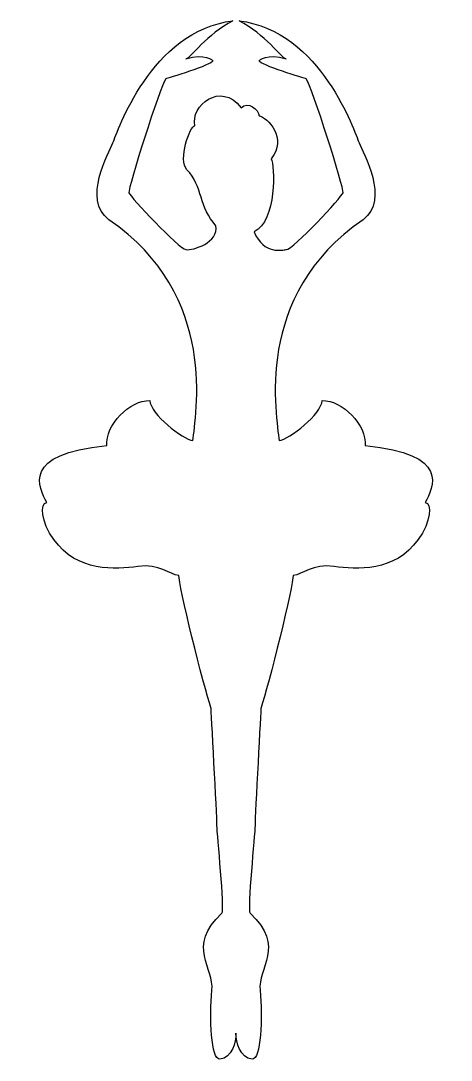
# Model space of a CAD drawing. Header units: centimetres. Extents: x -4.6 to 4.6, y -11.2 to 11.1.
import ezdxf

# ---------------------------------------------------------------- set-up
doc = ezdxf.new("R2010")
doc.units = ezdxf.units.CM
doc.header["$MEASUREMENT"] = 0
doc.layers.add('Camada 1', color=7, linetype='Continuous')

msp = doc.modelspace()

# ---------------------------------------------------------------- linework, layer by layer
at = {"layer": 'Camada 1'}
msp.add_open_spline([(-0.00001, -10.58667), (-0.00001, -10.77982), (0.08738, -11.11605), (0.34323, -11.14446), (0.34323, -11.14446), (0.5363, -11.16592), (0.57924, -10.24339), (0.51484, -9.66425), (0.51484, -9.66425), (0.46256, -9.19464), (1.07258, -8.7204), (0.3004, -8.01243), (0.3004, -8.01243), (0.236, -7.92663), (0.40764, -6.31772), (0.40764, -6.12455), (0.40764, -6.12455), (0.40764, -5.93143), (0.53631, -3.5931), (0.53631, -3.5931), (0.53631, -3.5931), (0.68649, -3.18559), (1.24431, -0.91163), (1.22277, -0.76145), (1.22277, -0.76145), (1.43735, -0.73994), (1.63039, -0.50396), (2.10232, -0.56833), (2.10232, -0.56833), (2.57431, -0.63273), (3.41098, -0.69697), (3.90432, 0.01095), (3.90432, 0.01095), (4.18319, 0.37563), (4.20465, 0.80467), (4.05452, 0.80467), (4.05452, 0.80467), (4.22613, 1.1264), (4.61224, 1.85583), (2.76737, 2.02747), (2.76737, 2.02747), (2.81023, 2.45652), (2.27395, 3.01423), (1.8449, 2.9928), (1.8449, 2.9928), (1.8449, 2.71393), (1.13695, 2.15613), (0.92248, 2.1347), (0.92248, 2.1347), (0.87954, 2.64955), (0.34323, 5.24535), (2.72442, 6.87574), (2.72442, 6.87574), (3.30367, 7.30479), (2.72442, 8.31306), (2.63862, 8.52759), (2.63862, 8.52759), (2.55282, 8.74212), (1.82352, 10.93028), (0.06439, 11.14481), (0.06439, 11.14481), (0.62211, 10.86594), (0.98678, 10.3296), (1.07258, 10.3296), (1.07258, 10.3296), (0.66504, 10.45832), (0.49341, 10.28668), (0.49341, 10.28668), (0.49341, 10.28668), (0.49341, 10.20088), (1.50163, 9.90052), (1.50163, 9.90052), (1.50163, 9.90052), (1.63035, 9.72891), (2.31678, 7.54078), (2.29533, 7.45498), (2.29533, 7.45498), (2.2739, 7.36918), (1.22424, 6.23216), (1.07256, 6.23216), (1.07256, 6.23216), (1.00824, 6.23216), (0.60057, 6.10344), (0.38607, 6.61832), (0.38607, 6.61832), (0.87949, 6.83284), (0.83663, 8.05567), (0.75082, 8.18439), (0.75082, 8.18439), (1.1155, 8.61344), (0.66502, 9.08535), (0.49341, 9.10683), (0.49341, 9.10683), (0.49341, 9.23555), (0.2574, 9.42862), (0.1072, 9.27847), (0.1072, 9.27847), (-0.32185, 9.85772), (-0.98685, 9.32139), (-0.87962, 8.89231), (-0.87962, 8.89231), (-0.98691, 8.89231), (-1.24906, 8.15854), (-1.05123, 7.94841), (-1.05123, 7.94841), (-0.70799, 7.58373), (-0.79382, 7.1332), (-0.42909, 6.74704), (-0.42909, 6.74704), (-0.36472, 6.38231), (-0.92251, 6.21073), (-1.07266, 6.23219), (-1.07266, 6.23219), (-1.22281, 6.25365), (-2.274, 7.36921), (-2.29543, 7.45501), (-2.29543, 7.45501), (-2.31686, 7.54081), (-1.63043, 9.72895), (-1.50171, 9.90055), (-1.50171, 9.90055), (-1.50171, 9.90055), (-0.49346, 10.20091), (-0.49346, 10.28671), (-0.49346, 10.28671), (-0.49346, 10.28671), (-0.66507, 10.45832), (-1.07266, 10.32963), (-1.07266, 10.32963), (-0.98683, 10.32963), (-0.62218, 10.86597), (-0.06441, 11.14484), (-0.06441, 11.14484), (-1.82355, 10.93028), (-2.55285, 8.7421), (-2.63865, 8.52757), (-2.63865, 8.52757), (-2.72445, 8.31304), (-3.30371, 7.3048), (-2.72445, 6.87572), (-2.72445, 6.87572), (-0.3432, 5.2453), (-0.87956, 2.64953), (-0.92248, 2.13468), (-0.92248, 2.13468), (-1.137, 2.15611), (-1.84492, 2.71393), (-1.84492, 2.99278), (-1.84492, 2.99278), (-2.27397, 3.01421), (-2.81025, 2.45647), (-2.76734, 2.02745), (-2.76734, 2.02745), (-4.61225, 1.85581), (-4.22612, 1.12638), (-4.05451, 0.80465), (-4.05451, 0.80465), (-4.20466, 0.80465), (-4.18323, 0.3756), (-3.90436, 0.01093), (-3.90436, 0.01093), (-3.41099, -0.69699), (-2.5743, -0.63272), (-2.10236, -0.56835), (-2.10236, -0.56835), (-1.63042, -0.50398), (-1.43733, -0.73996), (-1.22281, -0.76147), (-1.22281, -0.76147), (-1.24429, -0.91167), (-0.68647, -3.18561), (-0.53632, -3.59312), (-0.53632, -3.59312), (-0.53632, -3.59312), (-0.4076, -5.93145), (-0.4076, -6.12457), (-0.4076, -6.12457), (-0.4076, -6.31774), (-0.23599, -7.92662), (-0.30031, -8.01245), (-0.30031, -8.01245), (-1.07258, -8.72042), (-0.46263, -9.19466), (-0.51483, -9.66427), (-0.51483, -9.66427), (-0.5792, -10.24344), (-0.53631, -11.16594), (-0.34319, -11.14448), (-0.34319, -11.14448), (-0.08738, -11.11602), (-0.00001, -10.77979), (-0.00001, -10.58667)], degree=3, knots=[0, 0, 0, 0, 0.02040816, 0.02040816, 0.02040816, 0.02040816, 0.04081633, 0.04081633, 0.04081633, 0.04081633, 0.06122449, 0.06122449, 0.06122449, 0.06122449, 0.08163265, 0.08163265, 0.08163265, 0.08163265, 0.10204082, 0.10204082, 0.10204082, 0.10204082, 0.12244898, 0.12244898, 0.12244898, 0.12244898, 0.14285714, 0.14285714, 0.14285714, 0.14285714, 0.16326531, 0.16326531, 0.16326531, 0.16326531, 0.18367347, 0.18367347, 0.18367347, 0.18367347, 0.20408163, 0.20408163, 0.20408163, 0.20408163, 0.2244898, 0.2244898, 0.2244898, 0.2244898, 0.24489796, 0.24489796, 0.24489796, 0.24489796, 0.26530612, 0.26530612, 0.26530612, 0.26530612, 0.28571429, 0.28571429, 0.28571429, 0.28571429, 0.30612245, 0.30612245, 0.30612245, 0.30612245, 0.32653061, 0.32653061, 0.32653061, 0.32653061, 0.34693878, 0.34693878, 0.34693878, 0.34693878, 0.36734694, 0.36734694, 0.36734694, 0.36734694, 0.3877551, 0.3877551, 0.3877551, 0.3877551, 0.40816327, 0.40816327, 0.40816327, 0.40816327, 0.42857143, 0.42857143, 0.42857143, 0.42857143, 0.44897959, 0.44897959, 0.44897959, 0.44897959, 0.46938776, 0.46938776, 0.46938776, 0.46938776, 0.48979592, 0.48979592, 0.48979592, 0.48979592, 0.51020408, 0.51020408, 0.51020408, 0.51020408, 0.53061224, 0.53061224, 0.53061224, 0.53061224, 0.55102041, 0.55102041, 0.55102041, 0.55102041, 0.57142857, 0.57142857, 0.57142857, 0.57142857, 0.59183673, 0.59183673, 0.59183673, 0.59183673, 0.6122449, 0.6122449, 0.6122449, 0.6122449, 0.63265306, 0.63265306, 0.63265306, 0.63265306, 0.65306122, 0.65306122, 0.65306122, 0.65306122, 0.67346939, 0.67346939, 0.67346939, 0.67346939, 0.69387755, 0.69387755, 0.69387755, 0.69387755, 0.71428571, 0.71428571, 0.71428571, 0.71428571, 0.73469388, 0.73469388, 0.73469388, 0.73469388, 0.75510204, 0.75510204, 0.75510204, 0.75510204, 0.7755102, 0.7755102, 0.7755102, 0.7755102, 0.79591837, 0.79591837, 0.79591837, 0.79591837, 0.81632653, 0.81632653, 0.81632653, 0.81632653, 0.83673469, 0.83673469, 0.83673469, 0.83673469, 0.85714286, 0.85714286, 0.85714286, 0.85714286, 0.87755102, 0.87755102, 0.87755102, 0.87755102, 0.89795918, 0.89795918, 0.89795918, 0.89795918, 0.91836735, 0.91836735, 0.91836735, 0.91836735, 0.93877551, 0.93877551, 0.93877551, 0.93877551, 0.95918367, 0.95918367, 0.95918367, 0.95918367, 1, 1, 1, 1], dxfattribs=at)

doc.saveas('drawing.dxf')
